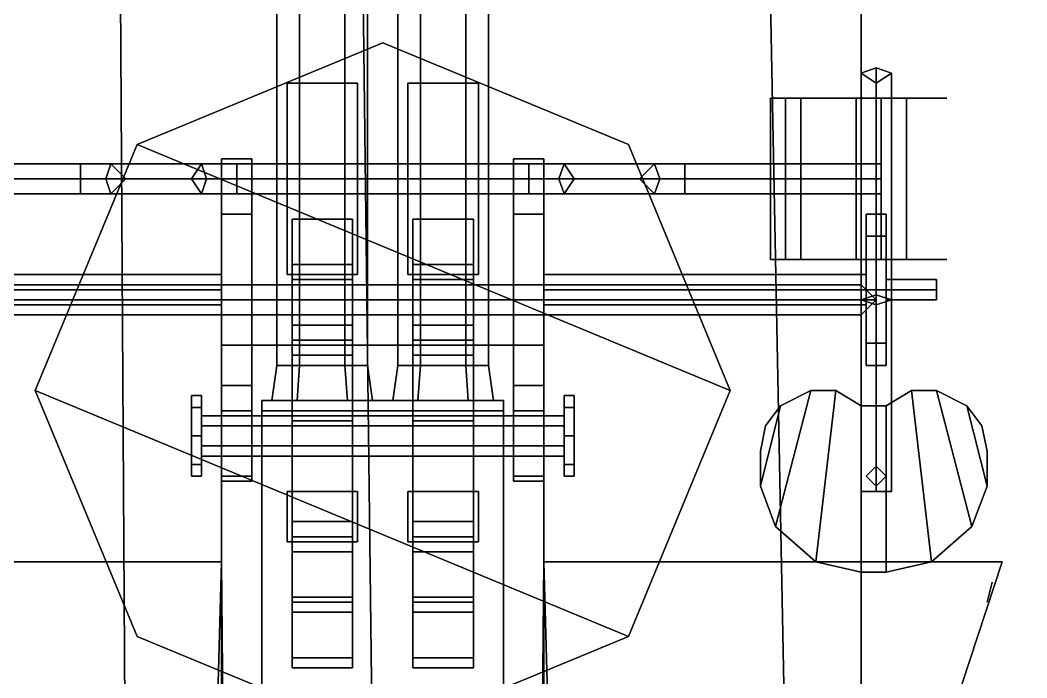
# Model space of a CAD drawing. Header units: millimetres. Extents: x -6 to 6, y -93 to 86.
# Drawn here: x -5.22 to -3.221, y -6.94 to -5.635 of the extents above; entities that cross this region are included whole.
import ezdxf

# ---------------------------------------------------------------- set-up
doc = ezdxf.new("R2010")
doc.units = ezdxf.units.MM
for name, color, linetype in [('gun', 1, 'Continuous'), ('sleeve', 5, 'Continuous'), ('turret', 2, 'Continuous')]:
    doc.layers.add(name, color=color, linetype=linetype)

msp = doc.modelspace()

# ---------------------------------------------------------------- linework, layer by layer
for points in [[(-3.55, -8.28, 5.46), (-3.55, -4.23, 5.58), (-6.15, -4.23, 5.58), (-6.15, -8.28, 5.46)], [(-6.15, -8.28, 5.46), (-6.15, -4.23, 5.58), (-3.55, -4.23, 5.58), (-3.55, -8.28, 5.46)], [(-3.55, -4.23, 5.58), (-3.55, -4.23, 3.41), (-3.55, -8.28, 3.24), (-3.55, -8.28, 5.46)], [(3.55, -8.28, 5.46), (3.55, -4.23, 5.58), (-3.55, -4.23, 5.58), (-3.55, -8.28, 5.46)], [(6.206, -4.7166, 3.4019), (-6.206, -4.7166, 3.4019), (-6.1491, -8.9542, 3.2208), (6.1491, -8.9542, 3.2208)], [(-5.5176, -4.7166, -2.0225), (-5.0259, -4.7166, -2.5764), (-5, -8.9542, -2.5764), (-5.4814, -8.9542, -2.0225)], [(-5.0259, -4.7166, -2.5764), (-4.5497, -4.7166, -2.9749), (-4.4979, -8.9542, -2.9749), (-5, -8.9542, -2.5764)], [(-4.5497, -4.7166, -2.9749), (-3.7474, -4.7166, -3.3579), (-3.6646, -8.9542, -3.3579), (-4.4979, -8.9542, -2.9749)], [(-3.7474, -4.7166, -3.3579), (-2.9141, -4.7166, -3.5753), (-2.8416, -8.9542, -3.5753), (-3.6646, -8.9542, -3.3579)]]:
    msp.add_3dface(points)
at = {"layer": 'gun'}
for points in [[(-4.71, -6.32, 7.18), (-4.665, -6.32, 7.2579), (-4.665, -5.28, 7.2579), (-4.71, -5.28, 7.18)], [(-4.665, -6.32, 7.1021), (-4.71, -6.32, 7.18), (-4.71, -5.28, 7.18), (-4.665, -5.28, 7.1021)], [(-4.665, -6.32, 7.2579), (-4.575, -6.32, 7.2579), (-4.575, -5.28, 7.2579), (-4.665, -5.28, 7.2579)], [(-4.575, -6.32, 7.1021), (-4.665, -6.32, 7.1021), (-4.665, -5.28, 7.1021), (-4.575, -5.28, 7.1021)], [(-4.575, -6.32, 7.2579), (-4.53, -6.32, 7.18), (-4.53, -5.28, 7.18), (-4.575, -5.28, 7.2579)], [(-4.53, -6.32, 7.18), (-4.575, -6.32, 7.1021), (-4.575, -5.28, 7.1021), (-4.53, -5.28, 7.18)], [(-4.47, -6.32, 7.18), (-4.425, -6.32, 7.2579), (-4.425, -5.28, 7.2579), (-4.47, -5.28, 7.18)], [(-4.425, -6.32, 7.1021), (-4.47, -6.32, 7.18), (-4.47, -5.28, 7.18), (-4.425, -5.28, 7.1021)], [(-4.425, -6.32, 7.2579), (-4.335, -6.32, 7.2579), (-4.335, -5.28, 7.2579), (-4.425, -5.28, 7.2579)], [(-4.335, -6.32, 7.1021), (-4.425, -6.32, 7.1021), (-4.425, -5.28, 7.1021), (-4.335, -5.28, 7.1021)], [(-4.335, -6.32, 7.2579), (-4.29, -6.32, 7.18), (-4.29, -5.28, 7.18), (-4.335, -5.28, 7.2579)], [(-4.29, -6.32, 7.18), (-4.335, -6.32, 7.1021), (-4.335, -5.28, 7.1021), (-4.29, -5.28, 7.18)]]:
    msp.add_3dface(points, dxfattribs=at)
at = {"layer": 'sleeve'}
for points in [[(-4.69, -5.76, 7.37), (-4.69, -5.76, 7.09), (-4.69, -6.14, 7.09), (-4.69, -6.14, 7.37)], [(-4.55, -5.76, 7.37), (-4.55, -5.76, 7.09), (-4.69, -5.76, 7.09), (-4.69, -5.76, 7.37)], [(-4.55, -6.14, 7.37), (-4.55, -5.76, 7.37), (-4.69, -5.76, 7.37), (-4.69, -6.14, 7.37)], [(-4.69, -6.14, 7.09), (-4.69, -5.76, 7.09), (-4.55, -5.76, 7.09), (-4.55, -6.14, 7.09)], [(-4.55, -6.14, 7.09), (-4.55, -5.76, 7.09), (-4.55, -5.76, 7.37), (-4.55, -6.14, 7.37)], [(-4.31, -6.14, 7.37), (-4.31, -5.76, 7.37), (-4.45, -5.76, 7.37), (-4.45, -6.14, 7.37)], [(-4.45, -5.76, 7.37), (-4.45, -5.76, 7.09), (-4.45, -6.14, 7.09), (-4.45, -6.14, 7.37)], [(-4.45, -6.14, 7.09), (-4.45, -5.76, 7.09), (-4.31, -5.76, 7.09), (-4.31, -6.14, 7.09)], [(-4.31, -5.76, 7.37), (-4.31, -5.76, 7.09), (-4.45, -5.76, 7.09), (-4.45, -5.76, 7.37)], [(-4.31, -6.14, 7.09), (-4.31, -5.76, 7.09), (-4.31, -5.76, 7.37), (-4.31, -6.14, 7.37)], [(-3.73, -6.11, 7.15), (-3.7, -6.11, 7.18), (-3.7, -5.79, 7.18), (-3.73, -5.79, 7.15)], [(-3.7, -6.11, 7.12), (-3.73, -6.11, 7.15), (-3.73, -5.79, 7.15), (-3.7, -5.79, 7.12)], [(-3.7, -5.79, 7.18), (-3.67, -5.79, 7.15), (-3.7, -5.79, 7.12), (-3.73, -5.79, 7.15)], [(-3.61, -5.79, 7.32), (-3.71, -5.79, 7.15), (-3.69, -5.79, 7.14), (-3.59, -5.79, 7.31)], [(-3.59, -5.79, 7.31), (-3.69, -5.79, 7.14), (-3.71, -5.79, 7.15), (-3.61, -5.79, 7.32)], [(-3.7, -6.11, 7.18), (-3.67, -6.11, 7.15), (-3.67, -5.79, 7.15), (-3.7, -5.79, 7.18)], [(-3.67, -6.11, 7.15), (-3.7, -6.11, 7.12), (-3.7, -5.79, 7.12), (-3.67, -5.79, 7.15)], [(-3.53, -5.79, 7.34), (-3.59, -5.79, 7.31), (-3.61, -5.79, 7.32), (-3.55, -5.79, 7.36)], [(-3.55, -5.79, 7.36), (-3.61, -5.79, 7.32), (-3.59, -5.79, 7.31), (-3.53, -5.79, 7.34)], [(-3.43, -5.79, 7.28), (-3.58, -5.79, 7.28), (-3.6, -5.79, 7.24), (-3.41, -5.79, 7.24)], [(-3.41, -5.79, 7.24), (-3.6, -5.79, 7.24), (-3.58, -5.79, 7.28), (-3.43, -5.79, 7.28)], [(-3.41, -5.79, 7.2), (-3.6, -5.79, 7.2), (-3.6, -5.79, 7.24), (-3.41, -5.79, 7.24)], [(-3.41, -5.79, 7.24), (-3.6, -5.79, 7.24), (-3.6, -5.79, 7.2), (-3.41, -5.79, 7.2)], [(-3.41, -5.79, 7.2), (-3.6, -5.79, 7.2), (-3.58, -5.79, 7.16), (-3.43, -5.79, 7.16)], [(-3.43, -5.79, 7.16), (-3.58, -5.79, 7.16), (-3.6, -5.79, 7.2), (-3.41, -5.79, 7.2)], [(-3.43, -5.79, 7.16), (-3.58, -5.79, 7.16), (-3.53, -5.79, 7.13), (-3.48, -5.79, 7.13)], [(-3.48, -5.79, 7.13), (-3.53, -5.79, 7.13), (-3.58, -5.79, 7.16), (-3.43, -5.79, 7.16)], [(-3.48, -5.79, 7.31), (-3.53, -5.79, 7.31), (-3.58, -5.79, 7.28), (-3.43, -5.79, 7.28)], [(-3.43, -5.79, 7.28), (-3.58, -5.79, 7.28), (-3.53, -5.79, 7.31), (-3.48, -5.79, 7.31)], [(-3.56, -6.11, 7.1), (-3.51, -6.11, 7.13), (-3.51, -5.79, 7.13), (-3.56, -5.79, 7.1)], [(-3.51, -6.11, 7.07), (-3.56, -6.11, 7.1), (-3.56, -5.79, 7.1), (-3.51, -5.79, 7.07)], [(-3.51, -5.79, 7.13), (-3.46, -5.79, 7.1), (-3.51, -5.79, 7.07), (-3.56, -5.79, 7.1)], [(-3.47, -5.79, 7.36), (-3.55, -5.79, 7.36), (-3.53, -5.79, 7.34), (-3.48, -5.79, 7.34)], [(-3.48, -5.79, 7.34), (-3.53, -5.79, 7.34), (-3.55, -5.79, 7.36), (-3.47, -5.79, 7.36)], [(-3.51, -6.11, 7.13), (-3.46, -6.11, 7.1), (-3.46, -5.79, 7.1), (-3.51, -5.79, 7.13)], [(-3.46, -6.11, 7.1), (-3.51, -6.11, 7.07), (-3.51, -5.79, 7.07), (-3.46, -5.79, 7.1)], [(-3.44, -5.79, 7.32), (-3.48, -5.79, 7.34), (-3.47, -5.79, 7.36), (-3.42, -5.79, 7.33)], [(-3.42, -5.79, 7.33), (-3.47, -5.79, 7.36), (-3.48, -5.79, 7.34), (-3.44, -5.79, 7.32)], [(-3.38, -5.79, 7.29), (-3.42, -5.79, 7.33), (-3.44, -5.79, 7.32), (-3.4, -5.79, 7.28)], [(-3.4, -5.79, 7.28), (-3.44, -5.79, 7.32), (-3.42, -5.79, 7.33), (-3.38, -5.79, 7.29)], [(-5.49, -5.92, 7.1), (-5.49, -5.95, 7.13), (-5.1, -5.95, 7.13), (-5.1, -5.92, 7.1)], [(-5.49, -5.95, 7.07), (-5.49, -5.92, 7.1), (-5.1, -5.92, 7.1), (-5.1, -5.95, 7.07)], [(-5.1, -5.92, 7.1), (-5.1, -5.95, 7.13), (-5.05, -5.95, 7.14), (-5.04, -5.92, 7.12)], [(-5.1, -5.95, 7.07), (-5.1, -5.92, 7.1), (-5.04, -5.92, 7.12), (-5.01, -5.95, 7.11)], [(-5.04, -5.92, 7.12), (-5.05, -5.95, 7.14), (-4.88, -5.95, 7.31), (-4.86, -5.92, 7.29)], [(-5.01, -5.95, 7.11), (-5.04, -5.92, 7.12), (-4.86, -5.92, 7.29), (-4.85, -5.95, 7.26)], [(-4.86, -5.92, 7.29), (-4.88, -5.95, 7.31), (-4.79, -5.95, 7.35), (-4.79, -5.92, 7.32)], [(-4.85, -5.95, 7.26), (-4.86, -5.92, 7.29), (-4.79, -5.92, 7.32), (-4.79, -5.95, 7.29)], [(-4.21, -5.95, 7.35), (-4.21, -5.92, 7.32), (-4.79, -5.92, 7.32), (-4.79, -5.95, 7.35)], [(-4.21, -5.92, 7.32), (-4.21, -5.95, 7.29), (-4.79, -5.95, 7.29), (-4.79, -5.92, 7.32)], [(-4.12, -5.95, 7.31), (-4.14, -5.92, 7.29), (-4.21, -5.92, 7.32), (-4.21, -5.95, 7.35)], [(-4.14, -5.92, 7.29), (-4.15, -5.95, 7.26), (-4.21, -5.95, 7.29), (-4.21, -5.92, 7.32)], [(-3.96, -5.92, 7.12), (-3.99, -5.95, 7.11), (-4.15, -5.95, 7.26), (-4.14, -5.92, 7.29)], [(-3.95, -5.95, 7.14), (-3.96, -5.92, 7.12), (-4.14, -5.92, 7.29), (-4.12, -5.95, 7.31)], [(-3.9, -5.92, 7.1), (-3.9, -5.95, 7.07), (-3.99, -5.95, 7.11), (-3.96, -5.92, 7.12)], [(-3.9, -5.95, 7.13), (-3.9, -5.92, 7.1), (-3.96, -5.92, 7.12), (-3.95, -5.95, 7.14)], [(-3.51, -5.95, 7.13), (-3.51, -5.92, 7.1), (-3.9, -5.92, 7.1), (-3.9, -5.95, 7.13)], [(-3.51, -5.92, 7.1), (-3.51, -5.95, 7.07), (-3.9, -5.95, 7.07), (-3.9, -5.92, 7.1)], [(-5.49, -5.95, 7.13), (-5.49, -5.98, 7.1), (-5.1, -5.98, 7.1), (-5.1, -5.95, 7.13)], [(-5.49, -5.98, 7.1), (-5.49, -5.95, 7.07), (-5.1, -5.95, 7.07), (-5.1, -5.98, 7.1)], [(-5.1, -5.95, 7.13), (-5.1, -5.98, 7.1), (-5.04, -5.98, 7.12), (-5.05, -5.95, 7.14)], [(-5.1, -5.98, 7.1), (-5.1, -5.95, 7.07), (-5.01, -5.95, 7.11), (-5.04, -5.98, 7.12)], [(-5.05, -5.95, 7.14), (-5.04, -5.98, 7.12), (-4.86, -5.98, 7.29), (-4.88, -5.95, 7.31)], [(-5.04, -5.98, 7.12), (-5.01, -5.95, 7.11), (-4.85, -5.95, 7.26), (-4.86, -5.98, 7.29)], [(-4.88, -5.95, 7.31), (-4.86, -5.98, 7.29), (-4.79, -5.98, 7.32), (-4.79, -5.95, 7.35)], [(-4.86, -5.98, 7.29), (-4.85, -5.95, 7.26), (-4.79, -5.95, 7.29), (-4.79, -5.98, 7.32)], [(-4.21, -5.98, 7.32), (-4.21, -5.95, 7.35), (-4.79, -5.95, 7.35), (-4.79, -5.98, 7.32)], [(-4.21, -5.95, 7.29), (-4.21, -5.98, 7.32), (-4.79, -5.98, 7.32), (-4.79, -5.95, 7.29)], [(-4.14, -5.98, 7.29), (-4.12, -5.95, 7.31), (-4.21, -5.95, 7.35), (-4.21, -5.98, 7.32)], [(-4.15, -5.95, 7.26), (-4.14, -5.98, 7.29), (-4.21, -5.98, 7.32), (-4.21, -5.95, 7.29)], [(-3.99, -5.95, 7.11), (-3.96, -5.98, 7.12), (-4.14, -5.98, 7.29), (-4.15, -5.95, 7.26)], [(-3.96, -5.98, 7.12), (-3.95, -5.95, 7.14), (-4.12, -5.95, 7.31), (-4.14, -5.98, 7.29)], [(-3.9, -5.95, 7.07), (-3.9, -5.98, 7.1), (-3.96, -5.98, 7.12), (-3.99, -5.95, 7.11)], [(-3.9, -5.98, 7.1), (-3.9, -5.95, 7.13), (-3.95, -5.95, 7.14), (-3.96, -5.98, 7.12)], [(-3.51, -5.98, 7.1), (-3.51, -5.95, 7.13), (-3.9, -5.95, 7.13), (-3.9, -5.98, 7.1)], [(-3.51, -5.95, 7.07), (-3.51, -5.98, 7.1), (-3.9, -5.98, 7.1), (-3.9, -5.95, 7.07)], [(-4.68, -6.03, 6.91), (-4.68, -6.15, 6.91), (-4.56, -6.15, 6.91), (-4.56, -6.03, 6.91)], [(-4.56, -6.03, 6.91), (-4.56, -6.12, 6.8), (-4.68, -6.12, 6.8), (-4.68, -6.03, 6.91)], [(-4.68, -6.12, 6.8), (-4.68, -6.24, 6.84), (-4.68, -6.15, 6.91), (-4.68, -6.03, 6.91)], [(-4.56, -6.15, 6.91), (-4.56, -6.24, 6.84), (-4.56, -6.12, 6.8), (-4.56, -6.03, 6.91)], [(-4.44, -6.03, 6.91), (-4.44, -6.15, 6.91), (-4.32, -6.15, 6.91), (-4.32, -6.03, 6.91)], [(-4.32, -6.03, 6.91), (-4.32, -6.12, 6.8), (-4.44, -6.12, 6.8), (-4.44, -6.03, 6.91)], [(-4.44, -6.12, 6.8), (-4.44, -6.24, 6.84), (-4.44, -6.15, 6.91), (-4.44, -6.03, 6.91)], [(-4.32, -6.15, 6.91), (-4.32, -6.24, 6.84), (-4.32, -6.12, 6.8), (-4.32, -6.03, 6.91)], [(-3.73, -6.11, 7.15), (-3.7, -6.11, 7.12), (-3.67, -6.11, 7.15), (-3.7, -6.11, 7.18)], [(-3.59, -6.11, 7.31), (-3.69, -6.11, 7.14), (-3.71, -6.11, 7.15), (-3.61, -6.11, 7.32)], [(-3.61, -6.11, 7.32), (-3.71, -6.11, 7.15), (-3.69, -6.11, 7.14), (-3.59, -6.11, 7.31)], [(-3.55, -6.11, 7.36), (-3.61, -6.11, 7.32), (-3.59, -6.11, 7.31), (-3.53, -6.11, 7.34)], [(-3.53, -6.11, 7.34), (-3.59, -6.11, 7.31), (-3.61, -6.11, 7.32), (-3.55, -6.11, 7.36)], [(-3.56, -6.11, 7.1), (-3.51, -6.11, 7.07), (-3.46, -6.11, 7.1), (-3.51, -6.11, 7.13)], [(-3.48, -6.11, 7.34), (-3.53, -6.11, 7.34), (-3.55, -6.11, 7.36), (-3.47, -6.11, 7.36)], [(-3.47, -6.11, 7.36), (-3.55, -6.11, 7.36), (-3.53, -6.11, 7.34), (-3.48, -6.11, 7.34)], [(-3.42, -6.11, 7.33), (-3.47, -6.11, 7.36), (-3.48, -6.11, 7.34), (-3.44, -6.11, 7.32)], [(-3.44, -6.11, 7.32), (-3.48, -6.11, 7.34), (-3.47, -6.11, 7.36), (-3.42, -6.11, 7.33)], [(-3.4, -6.11, 7.28), (-3.44, -6.11, 7.32), (-3.42, -6.11, 7.33), (-3.38, -6.11, 7.29)], [(-3.38, -6.11, 7.29), (-3.42, -6.11, 7.33), (-3.44, -6.11, 7.32), (-3.4, -6.11, 7.28)], [(-4.56, -6.12, 6.8), (-4.56, -6.27, 6.71), (-4.68, -6.27, 6.71), (-4.68, -6.12, 6.8)], [(-4.68, -6.27, 6.71), (-4.68, -6.3, 6.8), (-4.68, -6.24, 6.84), (-4.68, -6.12, 6.8)], [(-4.56, -6.24, 6.84), (-4.56, -6.3, 6.8), (-4.56, -6.27, 6.71), (-4.56, -6.12, 6.8)], [(-4.32, -6.12, 6.8), (-4.32, -6.27, 6.71), (-4.44, -6.27, 6.71), (-4.44, -6.12, 6.8)], [(-4.44, -6.27, 6.71), (-4.44, -6.3, 6.8), (-4.44, -6.24, 6.84), (-4.44, -6.12, 6.8)], [(-4.32, -6.24, 6.84), (-4.32, -6.3, 6.8), (-4.32, -6.27, 6.71), (-4.32, -6.12, 6.8)], [(-4.69, -6.14, 7.37), (-4.69, -6.14, 7.09), (-4.55, -6.14, 7.09), (-4.55, -6.14, 7.37)], [(-4.68, -6.15, 6.91), (-4.68, -6.24, 6.84), (-4.56, -6.24, 6.84), (-4.56, -6.15, 6.91)], [(-4.45, -6.14, 7.37), (-4.45, -6.14, 7.09), (-4.31, -6.14, 7.09), (-4.31, -6.14, 7.37)], [(-4.44, -6.15, 6.91), (-4.44, -6.24, 6.84), (-4.32, -6.24, 6.84), (-4.32, -6.15, 6.91)], [(-4.68, -6.24, 6.84), (-4.68, -6.3, 6.8), (-4.56, -6.3, 6.8), (-4.56, -6.24, 6.84)], [(-4.44, -6.24, 6.84), (-4.44, -6.3, 6.8), (-4.32, -6.3, 6.8), (-4.32, -6.24, 6.84)], [(-4.56, -6.27, 6.71), (-4.56, -6.43, 6.67), (-4.68, -6.43, 6.67), (-4.68, -6.27, 6.71)], [(-4.68, -6.43, 6.67), (-4.68, -6.43, 6.77), (-4.68, -6.3, 6.8), (-4.68, -6.27, 6.71)], [(-4.56, -6.3, 6.8), (-4.56, -6.43, 6.77), (-4.56, -6.43, 6.67), (-4.56, -6.27, 6.71)], [(-4.32, -6.27, 6.71), (-4.32, -6.43, 6.67), (-4.44, -6.43, 6.67), (-4.44, -6.27, 6.71)], [(-4.44, -6.43, 6.67), (-4.44, -6.43, 6.77), (-4.44, -6.3, 6.8), (-4.44, -6.27, 6.71)], [(-4.32, -6.3, 6.8), (-4.32, -6.43, 6.77), (-4.32, -6.43, 6.67), (-4.32, -6.27, 6.71)], [(-4.68, -6.3, 6.8), (-4.68, -6.43, 6.77), (-4.56, -6.43, 6.77), (-4.56, -6.3, 6.8)], [(-4.44, -6.3, 6.8), (-4.44, -6.43, 6.77), (-4.32, -6.43, 6.77), (-4.32, -6.3, 6.8)], [(-4.71, -6.32, 7.18), (-4.665, -6.32, 7.1021), (-4.67, -6.39, 7.0934), (-4.72, -6.39, 7.18)], [(-4.665, -6.32, 7.2579), (-4.71, -6.32, 7.18), (-4.72, -6.39, 7.18), (-4.67, -6.39, 7.2666)], [(-4.665, -6.32, 7.1021), (-4.575, -6.32, 7.1021), (-4.57, -6.39, 7.0934), (-4.67, -6.39, 7.0934)], [(-4.575, -6.32, 7.2579), (-4.665, -6.32, 7.2579), (-4.67, -6.39, 7.2666), (-4.57, -6.39, 7.2666)], [(-4.575, -6.32, 7.1021), (-4.53, -6.32, 7.18), (-4.52, -6.39, 7.18), (-4.57, -6.39, 7.0934)], [(-4.53, -6.32, 7.18), (-4.575, -6.32, 7.2579), (-4.57, -6.39, 7.2666), (-4.52, -6.39, 7.18)], [(-4.47, -6.32, 7.18), (-4.425, -6.32, 7.1021), (-4.43, -6.39, 7.0934), (-4.48, -6.39, 7.18)], [(-4.425, -6.32, 7.2579), (-4.47, -6.32, 7.18), (-4.48, -6.39, 7.18), (-4.43, -6.39, 7.2666)], [(-4.425, -6.32, 7.1021), (-4.335, -6.32, 7.1021), (-4.33, -6.39, 7.0934), (-4.43, -6.39, 7.0934)], [(-4.335, -6.32, 7.2579), (-4.425, -6.32, 7.2579), (-4.43, -6.39, 7.2666), (-4.33, -6.39, 7.2666)], [(-4.335, -6.32, 7.1021), (-4.29, -6.32, 7.18), (-4.28, -6.39, 7.18), (-4.33, -6.39, 7.0934)], [(-4.29, -6.32, 7.18), (-4.335, -6.32, 7.2579), (-4.33, -6.39, 7.2666), (-4.28, -6.39, 7.18)], [(-4.88, -6.38, 7.18), (-4.88, -6.4034, 7.2366), (-4.86, -6.4034, 7.2366), (-4.86, -6.38, 7.18)], [(-4.88, -6.4034, 7.1234), (-4.88, -6.38, 7.18), (-4.86, -6.38, 7.18), (-4.86, -6.4034, 7.1234)], [(-4.88, -6.5166, 7.2366), (-4.88, -6.38, 7.18), (-4.88, -6.4034, 7.1234), (-4.88, -6.54, 7.18)], [(-4.88, -6.46, 7.26), (-4.88, -6.4034, 7.2366), (-4.88, -6.38, 7.18), (-4.88, -6.5166, 7.2366)], [(-4.86, -6.4034, 7.2366), (-4.86, -6.46, 7.26), (-4.86, -6.5166, 7.2366), (-4.86, -6.38, 7.18)], [(-4.86, -6.38, 7.18), (-4.86, -6.5166, 7.2366), (-4.86, -6.54, 7.18), (-4.86, -6.4034, 7.1234)], [(-4.74, -6.41, 7.01), (-4.74, -6.39, 7.08), (-4.26, -6.39, 7.08), (-4.26, -6.41, 7.01)], [(-4.26, -6.39, 7.28), (-4.26, -6.39, 7.08), (-4.74, -6.39, 7.08), (-4.74, -6.39, 7.28)], [(-4.26, -6.41, 7.32), (-4.26, -6.39, 7.28), (-4.74, -6.39, 7.28), (-4.74, -6.41, 7.32)], [(-4.74, -6.39, 7.28), (-4.74, -6.39, 7.08), (-4.74, -6.41, 7.01), (-4.74, -6.41, 7.32)], [(-4.26, -6.41, 7.01), (-4.26, -6.39, 7.08), (-4.26, -6.39, 7.28), (-4.26, -6.41, 7.32)], [(-4.14, -6.46, 7.26), (-4.14, -6.4034, 7.2366), (-4.14, -6.38, 7.18), (-4.14, -6.5166, 7.2366)], [(-4.14, -6.5166, 7.2366), (-4.14, -6.38, 7.18), (-4.14, -6.4034, 7.1234), (-4.14, -6.54, 7.18)], [(-4.14, -6.4034, 7.1234), (-4.14, -6.38, 7.18), (-4.12, -6.38, 7.18), (-4.12, -6.4034, 7.1234)], [(-4.14, -6.38, 7.18), (-4.14, -6.4034, 7.2366), (-4.12, -6.4034, 7.2366), (-4.12, -6.38, 7.18)], [(-4.12, -6.38, 7.18), (-4.12, -6.5166, 7.2366), (-4.12, -6.54, 7.18), (-4.12, -6.4034, 7.1234)], [(-4.12, -6.4034, 7.2366), (-4.12, -6.46, 7.26), (-4.12, -6.5166, 7.2366), (-4.12, -6.38, 7.18)], [(-4.88, -6.4034, 7.2366), (-4.88, -6.46, 7.26), (-4.86, -6.46, 7.26), (-4.86, -6.4034, 7.2366)], [(-4.88, -6.46, 7.1), (-4.88, -6.4034, 7.1234), (-4.86, -6.4034, 7.1234), (-4.86, -6.46, 7.1)], [(-4.88, -6.54, 7.18), (-4.88, -6.4034, 7.1234), (-4.88, -6.46, 7.1), (-4.88, -6.5166, 7.1234)], [(-4.86, -6.4034, 7.1234), (-4.86, -6.54, 7.18), (-4.86, -6.5166, 7.1234), (-4.86, -6.46, 7.1)], [(-4.26, -7.44, 7.32), (-4.26, -6.41, 7.32), (-4.74, -6.41, 7.32), (-4.74, -7.44, 7.32)], [(-4.74, -7.4, 7.01), (-4.74, -6.41, 7.01), (-4.26, -6.41, 7.01), (-4.26, -7.4, 7.01)], [(-4.74, -6.41, 7.32), (-4.74, -6.41, 7.01), (-4.74, -7.4, 7.01), (-4.74, -7.4, 7.32)], [(-4.26, -7.4, 7.01), (-4.26, -6.41, 7.01), (-4.26, -6.41, 7.32), (-4.26, -7.4, 7.32)], [(-4.14, -6.54, 7.18), (-4.14, -6.4034, 7.1234), (-4.14, -6.46, 7.1), (-4.14, -6.5166, 7.1234)], [(-4.14, -6.46, 7.1), (-4.14, -6.4034, 7.1234), (-4.12, -6.4034, 7.1234), (-4.12, -6.46, 7.1)], [(-4.14, -6.4034, 7.2366), (-4.14, -6.46, 7.26), (-4.12, -6.46, 7.26), (-4.12, -6.4034, 7.2366)], [(-4.12, -6.4034, 7.1234), (-4.12, -6.54, 7.18), (-4.12, -6.5166, 7.1234), (-4.12, -6.46, 7.1)], [(-4.86, -6.44, 7.1454), (-4.86, -6.42, 7.18), (-4.14, -6.42, 7.18), (-4.14, -6.44, 7.1454)], [(-4.86, -6.42, 7.18), (-4.86, -6.44, 7.2146), (-4.14, -6.44, 7.2146), (-4.14, -6.42, 7.18)], [(-4.68, -6.5, 6.67), (-4.68, -6.43, 6.67), (-4.56, -6.43, 6.67), (-4.56, -6.5, 6.67)], [(-4.68, -6.5, 6.77), (-4.68, -6.43, 6.77), (-4.68, -6.43, 6.67), (-4.68, -6.5, 6.67)], [(-4.56, -6.5, 6.77), (-4.56, -6.43, 6.77), (-4.68, -6.43, 6.77), (-4.68, -6.5, 6.77)], [(-4.56, -6.43, 6.67), (-4.56, -6.43, 6.77), (-4.56, -6.5, 6.77), (-4.56, -6.5, 6.67)], [(-4.44, -6.5, 6.67), (-4.44, -6.43, 6.67), (-4.32, -6.43, 6.67), (-4.32, -6.5, 6.67)], [(-4.44, -6.5, 6.77), (-4.44, -6.43, 6.77), (-4.44, -6.43, 6.67), (-4.44, -6.5, 6.67)], [(-4.32, -6.5, 6.77), (-4.32, -6.43, 6.77), (-4.44, -6.43, 6.77), (-4.44, -6.5, 6.77)], [(-4.32, -6.43, 6.67), (-4.32, -6.43, 6.77), (-4.32, -6.5, 6.77), (-4.32, -6.5, 6.67)], [(-4.86, -6.48, 7.1454), (-4.86, -6.44, 7.1454), (-4.14, -6.44, 7.1454), (-4.14, -6.48, 7.1454)], [(-4.86, -6.44, 7.2146), (-4.86, -6.48, 7.2146), (-4.14, -6.48, 7.2146), (-4.14, -6.44, 7.2146)], [(-4.88, -6.46, 7.26), (-4.88, -6.5166, 7.2366), (-4.86, -6.5166, 7.2366), (-4.86, -6.46, 7.26)], [(-4.88, -6.5166, 7.1234), (-4.88, -6.46, 7.1), (-4.86, -6.46, 7.1), (-4.86, -6.5166, 7.1234)], [(-4.14, -6.5166, 7.1234), (-4.14, -6.46, 7.1), (-4.12, -6.46, 7.1), (-4.12, -6.5166, 7.1234)], [(-4.14, -6.46, 7.26), (-4.14, -6.5166, 7.2366), (-4.12, -6.5166, 7.2366), (-4.12, -6.46, 7.26)], [(-4.86, -6.5, 7.18), (-4.86, -6.48, 7.1454), (-4.14, -6.48, 7.1454), (-4.14, -6.5, 7.18)], [(-4.86, -6.48, 7.2146), (-4.86, -6.5, 7.18), (-4.14, -6.5, 7.18), (-4.14, -6.48, 7.2146)], [(-4.88, -6.5166, 7.2366), (-4.88, -6.54, 7.18), (-4.86, -6.54, 7.18), (-4.86, -6.5166, 7.2366)], [(-4.88, -6.54, 7.18), (-4.88, -6.5166, 7.1234), (-4.86, -6.5166, 7.1234), (-4.86, -6.54, 7.18)], [(-4.68, -6.63, 6.8), (-4.68, -6.5, 6.77), (-4.68, -6.5, 6.67), (-4.68, -6.66, 6.71)], [(-4.56, -6.63, 6.8), (-4.56, -6.5, 6.77), (-4.68, -6.5, 6.77), (-4.68, -6.63, 6.8)], [(-4.68, -6.66, 6.71), (-4.68, -6.5, 6.67), (-4.56, -6.5, 6.67), (-4.56, -6.66, 6.71)], [(-4.56, -6.5, 6.67), (-4.56, -6.5, 6.77), (-4.56, -6.63, 6.8), (-4.56, -6.66, 6.71)], [(-4.44, -6.63, 6.8), (-4.44, -6.5, 6.77), (-4.44, -6.5, 6.67), (-4.44, -6.66, 6.71)], [(-4.32, -6.63, 6.8), (-4.32, -6.5, 6.77), (-4.44, -6.5, 6.77), (-4.44, -6.63, 6.8)], [(-4.44, -6.66, 6.71), (-4.44, -6.5, 6.67), (-4.32, -6.5, 6.67), (-4.32, -6.66, 6.71)], [(-4.32, -6.5, 6.67), (-4.32, -6.5, 6.77), (-4.32, -6.63, 6.8), (-4.32, -6.66, 6.71)], [(-4.14, -6.54, 7.18), (-4.14, -6.5166, 7.1234), (-4.12, -6.5166, 7.1234), (-4.12, -6.54, 7.18)], [(-4.14, -6.5166, 7.2366), (-4.14, -6.54, 7.18), (-4.12, -6.54, 7.18), (-4.12, -6.5166, 7.2366)], [(-4.55, -6.67, 7.35), (-4.55, -6.57, 7.35), (-4.69, -6.57, 7.35), (-4.69, -6.67, 7.35)], [(-4.69, -6.57, 7.35), (-4.69, -6.57, 7.32), (-4.69, -6.67, 7.32), (-4.69, -6.67, 7.35)], [(-4.55, -6.57, 7.35), (-4.55, -6.57, 7.32), (-4.69, -6.57, 7.32), (-4.69, -6.57, 7.35)], [(-4.55, -6.67, 7.32), (-4.55, -6.57, 7.32), (-4.55, -6.57, 7.35), (-4.55, -6.67, 7.35)], [(-4.31, -6.67, 7.35), (-4.31, -6.57, 7.35), (-4.45, -6.57, 7.35), (-4.45, -6.67, 7.35)], [(-4.45, -6.57, 7.35), (-4.45, -6.57, 7.32), (-4.45, -6.67, 7.32), (-4.45, -6.67, 7.35)], [(-4.31, -6.57, 7.35), (-4.31, -6.57, 7.32), (-4.45, -6.57, 7.32), (-4.45, -6.57, 7.35)], [(-4.31, -6.67, 7.32), (-4.31, -6.57, 7.32), (-4.31, -6.57, 7.35), (-4.31, -6.67, 7.35)], [(-4.68, -6.69, 6.84), (-4.68, -6.63, 6.8), (-4.68, -6.66, 6.71), (-4.68, -6.81, 6.8)], [(-4.56, -6.69, 6.84), (-4.56, -6.63, 6.8), (-4.68, -6.63, 6.8), (-4.68, -6.69, 6.84)], [(-4.56, -6.66, 6.71), (-4.56, -6.63, 6.8), (-4.56, -6.69, 6.84), (-4.56, -6.81, 6.8)], [(-4.44, -6.69, 6.84), (-4.44, -6.63, 6.8), (-4.44, -6.66, 6.71), (-4.44, -6.81, 6.8)], [(-4.32, -6.69, 6.84), (-4.32, -6.63, 6.8), (-4.44, -6.63, 6.8), (-4.44, -6.69, 6.84)], [(-4.32, -6.66, 6.71), (-4.32, -6.63, 6.8), (-4.32, -6.69, 6.84), (-4.32, -6.81, 6.8)], [(-4.69, -6.67, 7.35), (-4.69, -6.67, 7.32), (-4.55, -6.67, 7.32), (-4.55, -6.67, 7.35)], [(-4.68, -6.81, 6.8), (-4.68, -6.66, 6.71), (-4.56, -6.66, 6.71), (-4.56, -6.81, 6.8)], [(-4.45, -6.67, 7.35), (-4.45, -6.67, 7.32), (-4.31, -6.67, 7.32), (-4.31, -6.67, 7.35)], [(-4.44, -6.81, 6.8), (-4.44, -6.66, 6.71), (-4.32, -6.66, 6.71), (-4.32, -6.81, 6.8)], [(-4.68, -6.78, 6.91), (-4.68, -6.69, 6.84), (-4.68, -6.81, 6.8), (-4.68, -6.9, 6.91)], [(-4.56, -6.78, 6.91), (-4.56, -6.69, 6.84), (-4.68, -6.69, 6.84), (-4.68, -6.78, 6.91)], [(-4.56, -6.81, 6.8), (-4.56, -6.69, 6.84), (-4.56, -6.78, 6.91), (-4.56, -6.9, 6.91)], [(-4.44, -6.78, 6.91), (-4.44, -6.69, 6.84), (-4.44, -6.81, 6.8), (-4.44, -6.9, 6.91)], [(-4.32, -6.78, 6.91), (-4.32, -6.69, 6.84), (-4.44, -6.69, 6.84), (-4.44, -6.78, 6.91)], [(-4.32, -6.81, 6.8), (-4.32, -6.69, 6.84), (-4.32, -6.78, 6.91), (-4.32, -6.9, 6.91)], [(-4.68, -6.79, 6.97), (-4.68, -6.78, 6.91), (-4.68, -6.9, 6.91), (-4.68, -6.92, 6.97)], [(-4.56, -6.79, 6.97), (-4.56, -6.78, 6.91), (-4.68, -6.78, 6.91), (-4.68, -6.79, 6.97)], [(-4.68, -6.79, 7.01), (-4.68, -6.79, 6.97), (-4.68, -6.92, 6.97), (-4.68, -6.92, 7.01)], [(-4.56, -6.79, 7.01), (-4.56, -6.79, 6.97), (-4.68, -6.79, 6.97), (-4.68, -6.79, 7.01)], [(-4.56, -6.9, 6.91), (-4.56, -6.78, 6.91), (-4.56, -6.79, 6.97), (-4.56, -6.92, 6.97)], [(-4.56, -6.92, 6.97), (-4.56, -6.79, 6.97), (-4.56, -6.79, 7.01), (-4.56, -6.92, 7.01)], [(-4.44, -6.79, 6.97), (-4.44, -6.78, 6.91), (-4.44, -6.9, 6.91), (-4.44, -6.92, 6.97)], [(-4.32, -6.79, 6.97), (-4.32, -6.78, 6.91), (-4.44, -6.78, 6.91), (-4.44, -6.79, 6.97)], [(-4.44, -6.79, 7.01), (-4.44, -6.79, 6.97), (-4.44, -6.92, 6.97), (-4.44, -6.92, 7.01)], [(-4.32, -6.79, 7.01), (-4.32, -6.79, 6.97), (-4.44, -6.79, 6.97), (-4.44, -6.79, 7.01)], [(-4.32, -6.9, 6.91), (-4.32, -6.78, 6.91), (-4.32, -6.79, 6.97), (-4.32, -6.92, 6.97)], [(-4.32, -6.92, 6.97), (-4.32, -6.79, 6.97), (-4.32, -6.79, 7.01), (-4.32, -6.92, 7.01)], [(-4.68, -6.9, 6.91), (-4.68, -6.81, 6.8), (-4.56, -6.81, 6.8), (-4.56, -6.9, 6.91)], [(-4.44, -6.9, 6.91), (-4.44, -6.81, 6.8), (-4.32, -6.81, 6.8), (-4.32, -6.9, 6.91)], [(-4.68, -6.92, 6.97), (-4.68, -6.9, 6.91), (-4.56, -6.9, 6.91), (-4.56, -6.92, 6.97)], [(-4.44, -6.92, 6.97), (-4.44, -6.9, 6.91), (-4.32, -6.9, 6.91), (-4.32, -6.92, 6.97)], [(-4.68, -6.92, 7.01), (-4.68, -6.92, 6.97), (-4.56, -6.92, 6.97), (-4.56, -6.92, 7.01)], [(-4.44, -6.92, 7.01), (-4.44, -6.92, 6.97), (-4.32, -6.92, 6.97), (-4.32, -6.92, 7.01)]]:
    msp.add_3dface(points, dxfattribs=at)
at = {"layer": 'turret'}
for points in [[(-4.0121, -5.8821, 5.77), (-4.5, -5.68, 5.77), (-4.9879, -5.8821, 5.77), (-3.81, -6.37, 5.77)], [(-4.5, -5.68, 5.5), (-4.9879, -5.8821, 5.5), (-4.9879, -5.8821, 5.77), (-4.5, -5.68, 5.77)], [(-4.0121, -5.8821, 5.5), (-4.5, -5.68, 5.5), (-4.5, -5.68, 5.77), (-4.0121, -5.8821, 5.77)], [(-3.52, -5.73, 6.21), (-3.49, -5.74, 6.18), (-3.52, -5.76, 6.15), (-3.55, -5.74, 6.18)], [(-3.55, -6.19, 6.41), (-3.52, -6.18, 6.44), (-3.52, -5.73, 6.21), (-3.55, -5.74, 6.18)], [(-3.52, -6.18, 6.44), (-3.49, -6.19, 6.41), (-3.49, -5.74, 6.18), (-3.52, -5.73, 6.21)], [(-3.52, -6.2, 6.38), (-3.55, -6.19, 6.41), (-3.55, -5.74, 6.18), (-3.52, -5.76, 6.15)], [(-3.49, -6.19, 6.41), (-3.52, -6.2, 6.38), (-3.52, -5.76, 6.15), (-3.49, -5.74, 6.18)], [(-3.81, -6.37, 5.77), (-4.9879, -5.8821, 5.77), (-5.19, -6.37, 5.77), (-4.0121, -6.8579, 5.77)], [(-4.9879, -5.8821, 5.5), (-5.19, -6.37, 5.5), (-5.19, -6.37, 5.77), (-4.9879, -5.8821, 5.77)], [(-3.81, -6.37, 5.5), (-4.0121, -5.8821, 5.5), (-4.0121, -5.8821, 5.77), (-3.81, -6.37, 5.77)], [(-4.82, -6.02, 6.89), (-4.82, -5.91, 6.89), (-4.82, -6.28, 6.81)], [(-4.76, -6.02, 6.89), (-4.76, -5.91, 6.89), (-4.82, -5.91, 6.89), (-4.82, -6.02, 6.89)], [(-4.82, -5.91, 6.89), (-4.82, -5.91, 5.77), (-4.82, -6.28, 5.77), (-4.82, -6.28, 6.81)], [(-4.76, -5.91, 6.89), (-4.76, -5.91, 5.77), (-4.82, -5.91, 5.77), (-4.82, -5.91, 6.89)], [(-4.76, -6.28, 6.81), (-4.76, -5.91, 6.89), (-4.76, -6.02, 6.89), (-4.76, -6.28, 6.81)], [(-4.76, -6.28, 5.77), (-4.76, -5.91, 5.77), (-4.76, -5.91, 6.89), (-4.76, -6.28, 6.81)], [(-4.18, -6.02, 6.89), (-4.18, -5.91, 6.89), (-4.24, -5.91, 6.89), (-4.24, -6.02, 6.89)], [(-4.24, -6.02, 6.89), (-4.24, -5.91, 6.89), (-4.24, -6.28, 6.81)], [(-4.18, -5.91, 6.89), (-4.18, -5.91, 5.77), (-4.24, -5.91, 5.77), (-4.24, -5.91, 6.89)], [(-4.24, -5.91, 6.89), (-4.24, -5.91, 5.77), (-4.24, -6.28, 5.77), (-4.24, -6.28, 6.81)], [(-4.18, -6.28, 6.81), (-4.18, -5.91, 6.89), (-4.18, -6.02, 6.89), (-4.18, -6.28, 6.81)], [(-4.18, -6.28, 5.77), (-4.18, -5.91, 5.77), (-4.18, -5.91, 6.89), (-4.18, -6.28, 6.81)], [(-4.82, -6.36, 7.15), (-4.82, -6.02, 6.89), (-4.82, -6.28, 6.81), (-4.82, -6.54, 7.13)], [(-4.76, -6.36, 7.15), (-4.76, -6.02, 6.89), (-4.82, -6.02, 6.89), (-4.82, -6.36, 7.15)], [(-4.76, -6.28, 6.81), (-4.76, -6.02, 6.89), (-4.76, -6.36, 7.15), (-4.76, -6.54, 7.13)], [(-4.18, -6.36, 7.15), (-4.18, -6.02, 6.89), (-4.24, -6.02, 6.89), (-4.24, -6.36, 7.15)], [(-4.24, -6.36, 7.15), (-4.24, -6.02, 6.89), (-4.24, -6.28, 6.81), (-4.24, -6.54, 7.13)], [(-4.18, -6.28, 6.81), (-4.18, -6.02, 6.89), (-4.18, -6.36, 7.15), (-4.18, -6.54, 7.13)], [(-3.54, -6.0639, 6.7439), (-3.54, -6.32, 6.85), (-3.54, -6.2761, 6.9561), (-3.54, -6.02, 6.85)], [(-3.54, -6.02, 6.85), (-3.54, -6.2761, 6.9561), (-3.54, -6.17, 7), (-3.54, -6.0639, 6.9561)], [(-3.54, -6.0639, 6.7439), (-3.54, -6.02, 6.85), (-3.5, -6.02, 6.85), (-3.5, -6.0639, 6.7439)], [(-3.54, -6.02, 6.85), (-3.54, -6.0639, 6.9561), (-3.5, -6.0639, 6.9561), (-3.5, -6.02, 6.85)], [(-3.5, -6.02, 6.85), (-3.5, -6.2761, 6.9561), (-3.5, -6.32, 6.85), (-3.5, -6.0639, 6.7439)], [(-3.5, -6.0639, 6.9561), (-3.5, -6.17, 7), (-3.5, -6.2761, 6.9561), (-3.5, -6.02, 6.85)], [(-3.54, -6.17, 6.7), (-3.54, -6.2761, 6.7439), (-3.54, -6.32, 6.85), (-3.54, -6.0639, 6.7439)], [(-3.54, -6.17, 6.7), (-3.54, -6.0639, 6.7439), (-3.5, -6.0639, 6.7439), (-3.5, -6.17, 6.7)], [(-3.54, -6.0639, 6.9561), (-3.54, -6.17, 7), (-3.5, -6.17, 7), (-3.5, -6.0639, 6.9561)], [(-3.5, -6.0639, 6.7439), (-3.5, -6.32, 6.85), (-3.5, -6.2761, 6.7439), (-3.5, -6.17, 6.7)], [(-4.82, -6.14, 6.85), (-4.82, -6.17, 6.82), (-5.46, -6.17, 6.82), (-5.46, -6.14, 6.85)], [(-4.82, -6.17, 6.88), (-4.82, -6.14, 6.85), (-5.46, -6.14, 6.85), (-5.46, -6.17, 6.88)], [(-4.18, -6.17, 6.82), (-4.18, -6.14, 6.85), (-3.54, -6.14, 6.85), (-3.54, -6.17, 6.82)], [(-4.18, -6.14, 6.85), (-4.18, -6.17, 6.88), (-3.54, -6.17, 6.88), (-3.54, -6.14, 6.85)], [(-3.5, -6.17, 6.94), (-3.5, -6.15, 6.96), (-3.4, -6.15, 6.96), (-3.4, -6.17, 6.94)], [(-3.5, -6.15, 6.96), (-3.5, -6.17, 6.98), (-3.4, -6.17, 6.98), (-3.4, -6.15, 6.96)], [(-3.4, -6.15, 6.96), (-3.4, -6.17, 6.98), (-3.4, -6.19, 6.96), (-3.4, -6.17, 6.94)], [(-5.48, -6.19, 6.38), (-5.45, -6.16, 6.41), (-3.55, -6.16, 6.41), (-3.52, -6.19, 6.38)], [(-5.45, -6.16, 6.41), (-5.48, -6.19, 6.44), (-3.52, -6.19, 6.44), (-3.55, -6.16, 6.41)], [(-4.82, -6.17, 6.82), (-4.82, -6.2, 6.85), (-5.46, -6.2, 6.85), (-5.46, -6.17, 6.82)], [(-4.82, -6.2, 6.85), (-4.82, -6.17, 6.88), (-5.46, -6.17, 6.88), (-5.46, -6.2, 6.85)], [(-4.18, -6.2, 6.85), (-4.18, -6.17, 6.82), (-3.54, -6.17, 6.82), (-3.54, -6.2, 6.85)], [(-4.18, -6.17, 6.88), (-4.18, -6.2, 6.85), (-3.54, -6.2, 6.85), (-3.54, -6.17, 6.88)], [(-3.54, -6.2761, 6.7439), (-3.54, -6.17, 6.7), (-3.5, -6.17, 6.7), (-3.5, -6.2761, 6.7439)], [(-3.54, -6.17, 7), (-3.54, -6.2761, 6.9561), (-3.5, -6.2761, 6.9561), (-3.5, -6.17, 7)], [(-3.5, -6.19, 6.96), (-3.5, -6.17, 6.94), (-3.4, -6.17, 6.94), (-3.4, -6.19, 6.96)], [(-3.5, -6.17, 6.98), (-3.5, -6.19, 6.96), (-3.4, -6.19, 6.96), (-3.4, -6.17, 6.98)], [(-5.45, -6.22, 6.41), (-5.48, -6.19, 6.38), (-3.52, -6.19, 6.38), (-3.55, -6.22, 6.41)], [(-5.48, -6.19, 6.44), (-5.45, -6.22, 6.41), (-3.55, -6.22, 6.41), (-3.52, -6.19, 6.44)], [(-3.55, -6.57, 6.41), (-3.52, -6.57, 6.44), (-3.52, -6.18, 6.44), (-3.55, -6.19, 6.41)], [(-3.52, -6.57, 6.38), (-3.55, -6.57, 6.41), (-3.55, -6.19, 6.41), (-3.52, -6.2, 6.38)], [(-3.52, -6.57, 6.44), (-3.49, -6.57, 6.41), (-3.49, -6.19, 6.41), (-3.52, -6.18, 6.44)], [(-3.49, -6.57, 6.41), (-3.52, -6.57, 6.38), (-3.52, -6.2, 6.38), (-3.49, -6.19, 6.41)], [(-3.54, -6.32, 6.85), (-3.54, -6.2761, 6.7439), (-3.5, -6.2761, 6.7439), (-3.5, -6.32, 6.85)], [(-3.54, -6.2761, 6.9561), (-3.54, -6.32, 6.85), (-3.5, -6.32, 6.85), (-3.5, -6.2761, 6.9561)], [(-4.82, -6.28, 6.81), (-4.82, -6.28, 6.28), (-4.76, -6.28, 6.28), (-4.76, -6.28, 6.81)], [(-4.18, -7.11, 6.28), (-4.18, -6.28, 6.28), (-4.82, -6.28, 6.28), (-4.82, -7.11, 6.28)], [(-4.82, -6.54, 7.13), (-4.82, -6.28, 6.81), (-4.76, -6.28, 6.81), (-4.76, -6.54, 7.13)], [(-4.82, -6.28, 6.28), (-4.82, -6.28, 5.77), (-4.82, -7.11, 5.77), (-4.82, -7.11, 6.28)], [(-4.24, -6.28, 6.28), (-4.24, -6.28, 5.77), (-4.76, -6.28, 5.77), (-4.76, -6.28, 6.28)], [(-4.24, -6.28, 6.81), (-4.24, -6.28, 6.28), (-4.18, -6.28, 6.28), (-4.18, -6.28, 6.81)], [(-4.24, -6.54, 7.13), (-4.24, -6.28, 6.81), (-4.18, -6.28, 6.81), (-4.18, -6.54, 7.13)], [(-4.18, -7.11, 5.77), (-4.18, -6.28, 5.77), (-4.18, -6.28, 6.28), (-4.18, -7.11, 6.28)], [(-4.0121, -6.8579, 5.77), (-5.19, -6.37, 5.77), (-4.9879, -6.8579, 5.77), (-4.5, -7.06, 5.77)], [(-5.19, -6.37, 5.5), (-4.9879, -6.8579, 5.5), (-4.9879, -6.8579, 5.77), (-5.19, -6.37, 5.77)], [(-4.82, -6.41, 7.23), (-4.82, -6.36, 7.15), (-4.82, -6.54, 7.13), (-4.82, -6.55, 7.23)], [(-4.76, -6.41, 7.23), (-4.76, -6.36, 7.15), (-4.82, -6.36, 7.15), (-4.82, -6.41, 7.23)], [(-4.76, -6.54, 7.13), (-4.76, -6.36, 7.15), (-4.76, -6.41, 7.23), (-4.76, -6.55, 7.23)], [(-4.18, -6.41, 7.23), (-4.18, -6.36, 7.15), (-4.24, -6.36, 7.15), (-4.24, -6.41, 7.23)], [(-4.24, -6.41, 7.23), (-4.24, -6.36, 7.15), (-4.24, -6.54, 7.13), (-4.24, -6.55, 7.23)], [(-4.18, -6.54, 7.13), (-4.18, -6.36, 7.15), (-4.18, -6.41, 7.23), (-4.18, -6.55, 7.23)], [(-4.0121, -6.8579, 5.5), (-3.81, -6.37, 5.5), (-3.81, -6.37, 5.77), (-4.0121, -6.8579, 5.77)], [(-3.75, -6.56, 6.54), (-3.71, -6.4, 6.54), (-3.65, -6.37, 6.54), (-3.72, -6.64, 6.54)], [(-3.72, -6.64, 6.54), (-3.65, -6.37, 6.54), (-3.71, -6.4, 6.54), (-3.75, -6.56, 6.54)], [(-3.72, -6.64, 6.54), (-3.65, -6.37, 6.54), (-3.6, -6.37, 6.54), (-3.64, -6.71, 6.54)], [(-3.64, -6.71, 6.54), (-3.6, -6.37, 6.54), (-3.65, -6.37, 6.54), (-3.72, -6.64, 6.54)], [(-3.55, -6.73, 6.54), (-3.55, -6.4, 6.54), (-3.6, -6.37, 6.54), (-3.64, -6.71, 6.54)], [(-3.64, -6.71, 6.54), (-3.6, -6.37, 6.54), (-3.55, -6.4, 6.54), (-3.55, -6.73, 6.54)], [(-3.5, -6.73, 6.54), (-3.5, -6.4, 6.54), (-3.45, -6.37, 6.54), (-3.41, -6.71, 6.54)], [(-3.41, -6.71, 6.54), (-3.45, -6.37, 6.54), (-3.5, -6.4, 6.54), (-3.5, -6.73, 6.54)], [(-3.33, -6.64, 6.54), (-3.4, -6.37, 6.54), (-3.45, -6.37, 6.54), (-3.41, -6.71, 6.54)], [(-3.41, -6.71, 6.54), (-3.45, -6.37, 6.54), (-3.4, -6.37, 6.54), (-3.33, -6.64, 6.54)], [(-3.3, -6.56, 6.54), (-3.34, -6.4, 6.54), (-3.4, -6.37, 6.54), (-3.33, -6.64, 6.54)], [(-3.33, -6.64, 6.54), (-3.4, -6.37, 6.54), (-3.34, -6.4, 6.54), (-3.3, -6.56, 6.54)], [(-4.76, -6.55, 7.23), (-4.76, -6.41, 7.23), (-4.82, -6.41, 7.23), (-4.82, -6.55, 7.23)], [(-4.18, -6.55, 7.23), (-4.18, -6.41, 7.23), (-4.24, -6.41, 7.23), (-4.24, -6.55, 7.23)], [(-3.75, -6.56, 6.54), (-3.71, -6.4, 6.54), (-3.74, -6.44, 6.54), (-3.75, -6.49, 6.54)], [(-3.75, -6.49, 6.54), (-3.74, -6.44, 6.54), (-3.71, -6.4, 6.54), (-3.75, -6.56, 6.54)], [(-3.5, -6.73, 6.54), (-3.5, -6.4, 6.54), (-3.55, -6.4, 6.54), (-3.55, -6.73, 6.54)], [(-3.55, -6.73, 6.54), (-3.55, -6.4, 6.54), (-3.5, -6.4, 6.54), (-3.5, -6.73, 6.54)], [(-3.3, -6.56, 6.54), (-3.34, -6.4, 6.54), (-3.31, -6.44, 6.54), (-3.3, -6.49, 6.54)], [(-3.3, -6.49, 6.54), (-3.31, -6.44, 6.54), (-3.34, -6.4, 6.54), (-3.3, -6.56, 6.54)], [(-3.54, -6.54, 6.28), (-3.52, -6.52, 6.28), (-3.5, -6.54, 6.28), (-3.52, -6.56, 6.28)], [(-3.52, -6.52, 6.28), (-3.54, -6.54, 6.28), (-3.54, -6.54, 6.54), (-3.52, -6.52, 6.54)], [(-3.5, -6.54, 6.28), (-3.52, -6.52, 6.28), (-3.52, -6.52, 6.54), (-3.5, -6.54, 6.54)], [(-4.82, -6.55, 7.23), (-4.82, -6.54, 7.13), (-4.76, -6.54, 7.13), (-4.76, -6.55, 7.23)], [(-4.24, -6.55, 7.23), (-4.24, -6.54, 7.13), (-4.18, -6.54, 7.13), (-4.18, -6.55, 7.23)], [(-3.54, -6.54, 6.28), (-3.52, -6.56, 6.28), (-3.52, -6.56, 6.54), (-3.54, -6.54, 6.54)], [(-3.52, -6.56, 6.28), (-3.5, -6.54, 6.28), (-3.5, -6.54, 6.54), (-3.52, -6.56, 6.54)], [(-3.55, -6.57, 6.41), (-3.52, -6.57, 6.38), (-3.49, -6.57, 6.41), (-3.52, -6.57, 6.44)], [(-4.85, -7.79, 6.15), (-4.82, -6.71, 6.15), (-5.73, -6.71, 6.15), (-5.49, -7.44, 6.15)], [(-5.49, -7.44, 6.15), (-5.73, -6.71, 6.15), (-4.82, -6.71, 6.15), (-4.85, -7.79, 6.15)], [(-4.85, -7.79, 6.15), (-4.82, -6.71, 6.15), (-4.82, -6.71, 6.15), (-4.81, -7.79, 6.15)], [(-4.81, -7.79, 6.15), (-4.82, -6.71, 6.15), (-4.82, -6.71, 6.15), (-4.85, -7.79, 6.15)], [(-4.15, -7.79, 6.15), (-4.18, -6.71, 6.15), (-4.18, -6.71, 6.15), (-4.19, -7.79, 6.15)], [(-4.19, -7.79, 6.15), (-4.18, -6.71, 6.15), (-4.18, -6.71, 6.15), (-4.15, -7.79, 6.15)], [(-3.51, -7.44, 6.15), (-3.27, -6.71, 6.15), (-4.18, -6.71, 6.15), (-4.15, -7.79, 6.15)], [(-4.15, -7.79, 6.15), (-4.18, -6.71, 6.15), (-3.27, -6.71, 6.15), (-3.51, -7.44, 6.15)], [(-3.51, -7.44, 7.2), (-3.27, -6.71, 7.2), (-3.27, -6.71, 7.16), (-3.51, -7.44, 7.16)], [(-3.51, -7.44, 7.16), (-3.27, -6.71, 7.16), (-3.27, -6.71, 7.2), (-3.51, -7.44, 7.2)], [(-3.51, -7.44, 6.15), (-3.27, -6.71, 6.15), (-3.27, -6.71, 6.28), (-3.51, -7.44, 6.28)], [(-3.51, -7.44, 6.28), (-3.27, -6.71, 6.28), (-3.27, -6.71, 6.15), (-3.51, -7.44, 6.15)], [(-3.3, -6.79, 6.15), (-3.29, -6.75, 6.15), (-3.29, -6.75, 7.16), (-3.3, -6.79, 7.16)], [(-3.3, -6.79, 7.16), (-3.29, -6.75, 7.16), (-3.29, -6.75, 6.15), (-3.3, -6.79, 6.15)], [(-4.9879, -6.8579, 5.5), (-4.5, -7.06, 5.5), (-4.5, -7.06, 5.77), (-4.9879, -6.8579, 5.77)], [(-4.5, -7.06, 5.5), (-4.0121, -6.8579, 5.5), (-4.0121, -6.8579, 5.77), (-4.5, -7.06, 5.77)]]:
    msp.add_3dface(points, dxfattribs=at)

doc.saveas('drawing.dxf')
